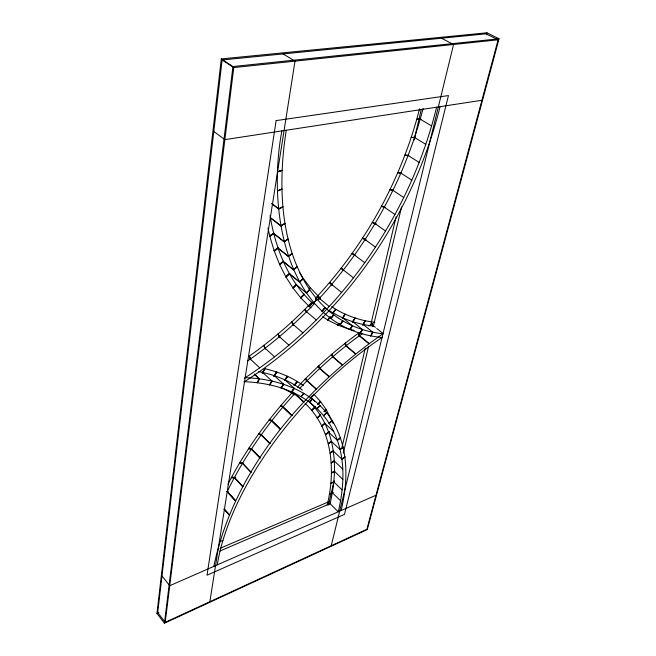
<?xml version="1.0" encoding="UTF-8"?>
<svg xmlns="http://www.w3.org/2000/svg" width="656" height="656" viewBox="0 0 656 656"><rect width="100%" height="100%" fill="white"/><g stroke="black" fill="none" stroke-linecap="round" stroke-linejoin="round"><path stroke-width="0.98" d="M381.562 337.463C284.384 327.721 267.254 208.255 281.875 130.905M330.657 503.308L327.196 504.899C335.79 470.36 332.543 429.016 305.163 403.44M156.956 613.409L221.293 58.917L486.908 32.8L499.044 38.778L367.27 529.581L164.426 623.2L156.956 613.409L158.826 612.565M222.138 59.967L157.727 612.54L165.205 622.331L366.868 529.318L498.125 39.811L485.998 33.825L222.138 59.967L233.774 67.584L498.125 39.811M164.426 623.2L232.937 66.535L221.293 58.917M165.205 622.331L233.774 67.584M209.863 601.732L294.995 61.156L283.146 53.923M213.84 566.374C233.757 470.032 303.539 389.459 382.366 334.183M341.095 510.548C348.402 480.864 348.762 447.326 332.166 420.562C314.052 391.411 278.693 378.856 245.77 377.725M328.443 505.087L334.158 480.75M342.096 446.892L365.228 348.303M370.599 325.401L396.068 216.857M414.059 140.179L421.3 109.306M343.301 453.198L368.533 346.524M373.248 326.59L401.546 206.96M331.223 545.759L453.575 44.493L441.455 38.237M315.347 298.464C364.99 245.147 401.636 179.473 419.553 108.773M486.391 34.784L486.908 32.8M440.069 106.666C412.37 218.145 341.669 318.644 245.213 381.243M303.917 401.956L294.708 393.608C267.919 423.038 244.549 455.797 227.189 491.672L235.496 500.922M227.919 484.284C244.983 450.59 267.5 419.856 292.838 391.927L294.929 393.805M254.43 374.166L259.44 378.906L257.242 382.751L259.227 378.873M362.965 324.999L365.228 320.792L374.773 322.358M257.242 382.751L259.333 378.881L254.216 374.133M370.804 335.88L372.797 332.223L363.17 324.433M362.858 324.982L365.228 320.792C353.33 318.004 341.678 313.552 331.616 306.541M370.714 335.872L372.797 332.223L370.632 335.847M262.129 372.911L264.917 368.623C278.57 372.042 291.977 377.208 303.384 385.58M262.556 372.362L272.043 381.103L269.665 384.851L271.846 381.054M352.534 322.26L355.019 318.037L352.338 322.194M362.76 324.958L365.228 320.792M360.251 333.223L362.432 329.55L352.772 321.678M262.318 372.952L264.917 368.623M269.665 384.851L271.945 381.079M352.436 322.235L355.019 318.037M360.169 333.207L362.432 329.55L360.087 333.174M262.498 373.002L265.213 368.705M273.773 376.15L276.463 371.911M274.224 375.617L283.663 384.277L281.121 387.917L283.482 384.219M338.127 325.179L339.209 323.49M342.457 318.431L345.163 314.216L342.268 318.349M350.058 329.46L352.428 325.778L342.727 317.84M273.946 376.2L276.742 371.993M281.121 387.917L283.572 384.244M322.645 316.717L327.844 320.071L337.873 325.081L338.988 323.408M342.358 318.398L345.163 314.216M274.11 376.265L277.012 372.1M284.425 380.291L287.295 376.191M328.09 320.194L330.427 316.84M332.772 313.486L335.708 309.296L332.813 313.092M337.627 324.966L338.791 323.31M284.893 379.783L294.282 388.377L291.608 391.886L294.118 388.303M340.267 324.556L342.834 320.891L340.111 324.466M327.844 320.071L330.091 316.996M332.895 313.142L335.708 309.296M284.589 380.357L287.549 376.29M340.185 324.515L342.834 320.891M291.608 391.886L294.2 388.336M327.615 319.923L329.927 316.889M330.936 318.488L333.699 314.855L330.788 318.373M284.737 380.439L287.795 376.421M294.085 385.293L297.102 381.333M303.892 393.346L301.096 396.716L303.744 393.256M330.862 318.431L333.699 314.855M294.224 385.367L297.34 381.456M301.096 396.716L303.818 393.297M309.452 306.672L312.584 302.883M315.708 299.087L318.217 296.053L310.304 287.705L303.023 278.185L299.489 272.42M322.137 311.223L325.089 307.648L321.998 311.092M294.355 385.457L297.553 381.603M312.477 399.11L309.591 402.333L312.346 399.004M311.018 307.951L309.23 306.491L312.436 302.76M318.217 296.053L315.651 299.038L318.217 296.053L320.53 298.021M322.071 311.157L325.089 307.648M309.591 402.333L312.42 399.053M320.054 405.621L317.094 408.688L319.939 405.506M300.981 298.078L304.31 294.372M308.968 289.189L310.304 287.705M309.025 306.286L312.305 302.629M313.929 302.736L317.069 299.251L313.806 302.588M317.094 408.688L320.005 405.556M311.157 397.003L312.494 395.576M313.863 302.67L317.069 299.251M309.23 306.491L300.768 297.865L304.179 294.241M297.357 387.196C316.053 367.212 336.684 349.049 358.791 332.92L359.742 336.479M299.513 388.565C318.726 368.164 339.857 349.509 362.776 333.355M250.379 359.734L249.337 356.11C271.822 340.152 292.904 322.178 311.838 302.129M326.622 412.813L323.605 415.715L326.524 412.69M311.272 397.126L313.986 394.322M315.134 407.048L311.666 410.369L315.019 406.909M317.693 404.137L320.374 401.365M300.587 297.635L304.056 294.085M306.377 293.027L309.698 289.64L306.262 292.863L296.266 284.638M293.158 288.246L296.684 284.655M323.605 415.715L326.581 412.747M311.666 410.369L315.077 406.974M317.807 404.26L320.538 401.538L313.822 394.141M306.319 292.945L309.698 289.64M300.768 297.865L292.97 288L296.561 284.499M332.198 420.635L329.14 423.374L332.116 420.504M320.267 415.199L317.217 417.913L320.636 414.625M324.056 411.345L326.106 409.377M317.906 404.391L320.677 401.734M292.797 287.738L296.455 284.327M289.37 273.65L299.448 281.891L303.047 278.816L299.554 282.08L289.476 273.839M286.065 277.16L289.772 273.7M329.14 423.374L332.166 420.562M317.217 417.913L320.226 415.125M324.736 410.959L326.237 409.565L320.538 401.538M299.497 281.99L303.047 278.816M333.707 431.599L324.876 423.382L321.825 426.006L324.835 423.317M292.97 288L285.893 276.889L289.665 273.527M324.072 411.812L326.352 409.779M321.825 426.006L324.868 423.391M285.737 276.594L289.567 273.339M283.253 261.432L293.429 269.682L297.176 266.779L293.519 269.887L283.343 261.637M279.759 264.819L283.646 261.531M340.382 437.79L337.332 440.332L328.582 432.148M329.369 431.64L325.515 434.6L329.304 431.451M293.47 269.788L297.176 266.779M285.893 276.889L279.604 264.516L283.548 261.334M340.415 437.855L337.332 440.332L340.439 437.937M325.515 434.6L329.337 431.541M343.096 447.154L340.038 449.532L331.362 441.373L328.287 443.645L331.37 441.455M328.287 443.645L331.337 441.299M277.988 247.993L288.271 256.242L292.158 253.536L288.353 256.471L278.07 248.222M279.481 264.188L283.466 261.121M274.323 251.232L278.374 248.14M343.121 447.228L340.038 449.532L343.137 447.31M288.304 256.357L292.158 253.536M279.604 264.516L274.192 250.895L278.292 247.919M344.9 456.929L341.842 459.143L333.256 451M333.535 450.902L330.181 453.099L333.51 450.721M273.659 233.364L284.048 241.58L288.066 239.112L284.114 241.834L273.724 233.61M274.085 250.543L278.226 247.697M368.877 325.983L372.452 323.523L372.772 326.45M330.181 453.099L333.527 450.811M269.821 236.422L274.028 233.544M334.535 460.906L331.214 462.915L334.527 460.725M284.081 241.711L288.066 239.112M274.192 250.895L269.714 236.053L273.954 233.315M331.214 462.915L334.535 460.815M270.321 217.554L280.834 225.738L284.958 223.524L280.875 226.008L270.362 217.825M269.632 235.676L273.905 233.069M334.683 471.229L331.403 473.042L334.691 471.041M331.403 473.042L334.691 471.131M280.85 225.877L284.958 223.524M334.339 481.66L330.78 483.439L334.355 481.438M330.78 483.439L334.347 481.545M271.838 203.532L278.685 208.756L282.892 206.829L278.71 209.043L271.863 203.819M332.854 492.5L329.369 494.075L332.895 492.279M278.693 208.895L282.892 206.829M329.369 494.075L332.879 492.385M277.668 190.986L281.941 189.076L277.66 190.683M376.011 495.231L169.724 585.726L161.991 575.96M219.867 551.065L330.632 503.414M219.99 548.359L329.279 501.545M277.66 190.839L281.941 189.076M277.816 171.913L282.154 170.33L277.832 171.593M219.498 541.676L222.892 540.511M277.816 171.757L282.154 170.33M481.914 100.261L224.869 139.638L213.799 131.503M420.791 119.285L416.814 119.392L420.529 118.957M232.937 66.535L499.044 38.778M416.814 119.392L420.849 119.097M226.263 491.492L228.313 491.401M415.1 137.637L411.255 137.448L415.223 137.276M231.166 477.888L235.25 477.757M411.255 137.448L415.166 137.457M231.338 477.543L235.348 477.56M408.614 155.661L404.916 155.193L408.754 155.308M231.543 477.191L235.455 477.363M239.383 463.357L242.31 463.53M404.916 155.193L408.688 155.488M239.579 463.005L243.392 463.39M400.783 173.209L397.831 172.577L401.529 172.987M239.801 462.652L242.589 463.062M397.831 172.577L400.857 173.061L411.796 180.179M248.485 448.786L251.256 449.237M258.735 371.665C274.388 374.601 289.575 380.66 302.449 390.107M392.846 190.445L390.025 189.6L392.985 190.166M248.706 448.433L251.404 449.007L260.104 457.896M390.025 189.6L392.919 190.306M354.158 330.435L348.295 328.943L337.873 325.081M248.944 448.081L251.888 448.86M385.113 207.632L381.521 206.222L384.359 207.009M258.423 434.28L261.342 435.108M381.521 206.222L384.293 207.148L394.937 214.496M258.669 433.928L261.49 434.895M375.757 224.106L372.362 222.417L375.97 223.753M258.923 433.583L261.654 434.674M269.132 419.955L271.83 421.095M372.362 222.417L375.872 223.934M364.966 239.637L362.563 238.169L365.991 239.784M269.395 419.61L271.994 420.881M280.694 387.294L289.247 391.632L294.314 394.961M362.563 238.169L365.884 239.957M269.673 419.266L272.166 420.668M355.15 255.668L352.149 253.454L355.396 255.332M280.538 405.908L282.99 407.368M420.201 119.146L431.591 125.919M414.535 137.457L425.769 144.336M408.081 155.439L419.151 162.434M352.149 253.454L355.273 255.504M392.936 190.314L403.711 197.538M280.809 405.572L283.162 407.155M343.244 270.1L341.145 268.238L343.432 269.854M375.011 223.565L385.507 231.019M365.072 239.522L375.429 247.099M354.511 255.004L364.744 262.703M281.104 405.244L283.343 406.95M353.469 277.816L341.145 268.238M331.633 284.458L341.62 292.412M292.551 392.255L294.749 394.01M375.33 327.319L373.854 326.13A296.774 170.519 -61.8 0 1 328.845 310.263M376.806 328.5L382.719 333.24M319.349 298.382L329.23 306.467M359.48 335.626L369.016 343.457M359.258 335.782L368.795 343.621M313.748 304.277C288.41 281.695 275.405 248.452 270.051 215.603M306.532 311.748L316.307 319.964M346.106 345.728L355.568 353.682M345.892 345.901L355.347 353.855M332.157 285.237L329.574 282.523L332.428 284.925M310.878 397.192L314.913 401.579M332.854 356.634L342.235 364.72M332.641 356.823L342.022 364.908M293.207 324.523L302.875 332.871M319.825 368.295L329.123 376.503M319.611 368.492L328.91 376.7M279.382 336.684L288.96 345.171M307.106 380.611L316.315 388.942M306.901 380.816L316.11 389.147M265.09 348.213L274.561 356.839M294.708 393.608L303.818 402.062M294.61 393.715L303.72 402.169M250.338 359.07L259.719 367.844M329.574 282.523L332.297 285.081M283.015 406.876L292.018 415.445M282.916 406.982L291.92 415.56M282.826 407.097L291.83 415.666M334.265 460.979L342.768 469.114M334.429 471.287L342.842 479.413M271.814 420.635L280.711 429.319M271.715 420.75L280.62 429.434M271.633 420.865L280.53 429.549M333.765 481.857L342.096 489.983M332.305 492.664L340.546 500.799M261.285 434.674L270.075 443.464M261.195 434.789L269.985 443.579M261.113 434.903L269.903 443.694M319.226 298.48L317.455 296.266L320.095 298.915M251.502 448.893L260.186 457.781M251.346 449.122L260.03 458.019M242.531 463.185L251.109 472.164M242.458 463.3L250.969 472.394M305.081 379.094L307.008 381.136M234.43 477.437L242.9 486.498M234.364 477.552L242.835 486.613M234.307 477.675L242.777 486.736M227.247 491.557L235.611 500.692M227.189 491.672L235.553 500.807M224.188 508.99L229.272 514.648M224.139 509.105L229.223 514.763M224.098 509.212L229.182 514.87M317.455 296.266L319.964 299.07M305.384 378.774L307.197 380.939M306.409 311.838L304.81 309.452L306.631 311.625M304.81 309.452L306.524 311.731M305.696 378.471L307.393 380.742M318.037 366.515L319.685 368.836M293.56 325.458L291.658 322.055L293.306 324.4M318.349 366.22L319.874 368.639M291.658 322.055L293.708 325.327M279.677 337.668L278.013 334.052L279.981 337.405M318.668 365.925L320.079 368.459M326.237 409.565L333.182 423.579M331.321 354.617L332.674 357.192M278.013 334.052L279.833 337.545M264.958 348.279L263.901 345.409L265.196 348.098M331.641 354.33L332.879 357.012M263.901 345.409L265.475 349.123M331.969 354.06L333.084 356.839M250.453 358.955L249.337 356.11L250.526 359.636M344.826 343.482L345.892 346.286M345.154 343.211L346.097 346.114M345.482 342.957L346.212 345.63M358.463 333.166L359.152 335.847M267.976 228.042L269.714 236.053M358.791 332.92L359.562 336.61M372.124 323.744L372.551 326.598M436.601 107.199A369.533 293.609 -56.2 0 1 244.442 378.151M423.104 108.412A364.925 293.642 -56.6 0 1 318.029 299.817M314.019 304.081A364.925 293.642 -56.6 0 1 247.837 360.808M243.893 381.669A275.356 147.01 -38.4 0 1 338.225 511.811L330.075 503.66A272.871 148.141 -38.2 0 0 308.746 401.021M217.259 564.873A219.981 105.304 -47.6 0 1 382.653 337.11M383.457 333.83A299.685 169.469 -61.5 0 1 286.246 130.232M276.119 120.614L207.034 575.214L344.474 514.386L448.458 95.563L276.119 120.614M352.428 325.778L349.968 329.427L352.428 325.778M344.917 457.011L341.842 459.143L344.925 457.093"/></g></svg>
